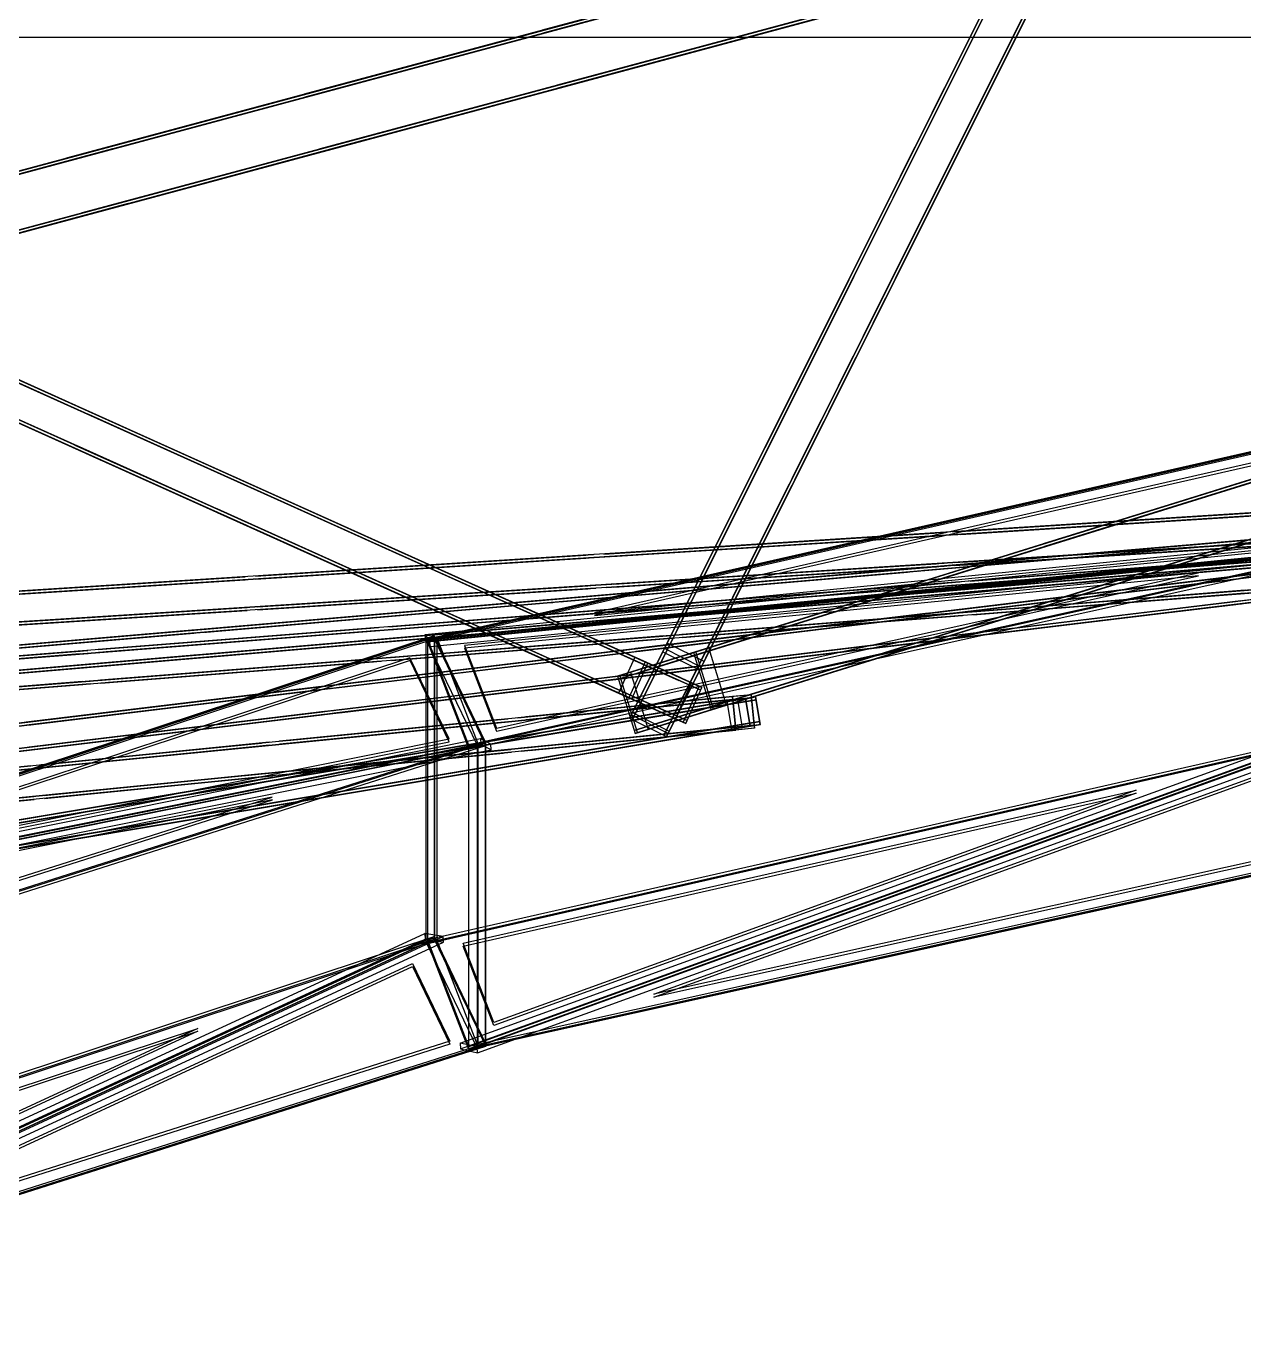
# Model space of a CAD drawing. Header units: millimetres. Extents: x -52000 to 48850, y -48850 to 51750.
# Drawn here: x -16614 to -10111, y -29839 to -22842 of the extents above; entities that cross this region are included whole.
import ezdxf

# ---------------------------------------------------------------- set-up
doc = ezdxf.new("R2010")
doc.units = ezdxf.units.MM
doc.layers.add('D-STR-BASE', color=7, linetype='Continuous', lineweight=25)
doc.layers.add('D-STR-STRC', color=7, linetype='Continuous', lineweight=25)

msp = doc.modelspace()

# ---------------------------------------------------------------- linework, layer by layer
at = {"layer": 'D-STR-BASE'}
msp.add_lwpolyline([(-24900, -22900), (24900, -22900), (24900, 22900), (-24900, 22900)], close=True, dxfattribs=at)
at = {"layer": 'D-STR-STRC'}
for points in [[(-26637.9, -26298.3), (-26245.1, -26192.7), (-10996.4, -22095.3), (-11389.2, -22200.8)], [(-13456.8, -26312.2), (-13038, -26182.2), (162, -22084.8), (-256.8, -22214.7)], [(-13452.1, -26327.5), (-13033.3, -26197.5), (166.7, -22100), (-252.1, -22230)], [(-13391.2, -26536.4), (-13205.6, -26165.2), (-11156.9, -22067.8), (-11342.5, -22439)], [(-13376.9, -26543.5), (-13191.3, -26172.4), (-11142.6, -22074.9), (-11328.2, -22446.1)], [(-26633.8, -26313.7), (-26240.9, -26208.2), (-10992.2, -22110.7), (-11385.1, -22216.3)], [(-13011.6, -26387.2), (-13315.4, -26250.5), (-22417.9, -22153), (-22114.1, -22289.8)], [(-13005, -26372.6), (-13308.8, -26235.9), (-22411.3, -22138.4), (-22107.6, -22275.2)], [(-13208.7, -26627.6), (-13023.1, -26256.5), (-10974.4, -22159), (-11160, -22530.2)], [(-13194.4, -26634.8), (-13008.8, -26263.6), (-10960.1, -22166.2), (-11145.7, -22537.3)], [(-13084.6, -26549.5), (-13388.4, -26412.8), (-22491, -22315.3), (-22187.2, -22452.1)], [(-26559.1, -26591.8), (-26166.2, -26486.3), (-10917.5, -22388.8), (-11310.3, -22494.4)], [(-13091.2, -26564.1), (-13395, -26427.4), (-22497.5, -22329.9), (-22193.8, -22466.7)], [(-13366.7, -26602.5), (-12947.9, -26472.5), (252.1, -22375.1), (-166.7, -22505.1)], [(-26554.9, -26607.3), (-26162.1, -26501.7), (-10913.3, -22404.3), (-11306.2, -22509.9)], [(-13858, -22864.2), (-13541.9, -22779.3), (-12345.7, -22457.8)], [(-13852.1, -22862.6), (-12655.9, -22541.2), (-12339.8, -22456.2)], [(-13362, -26617.8), (-12943.2, -26487.8), (256.8, -22390.4), (-162, -22520.4)], [(-13853.9, -22879.7), (-13537.7, -22794.7), (-12341.6, -22473.3)], [(-13847.9, -22878.1), (-12651.8, -22556.6), (-12335.6, -22471.7)], [(-11656.3, -23066.6), (-11500.4, -22754.8), (-11367.5, -22489.1)], [(-11644, -23042), (-11511.1, -22776.3), (-11355.2, -22464.5)], [(-11642, -23073.7), (-11486.1, -22762), (-11353.2, -22496.3)], [(-11629.7, -23049.1), (-11496.8, -22783.4), (-11340.9, -22471.7)], [(-11473.8, -23157.8), (-11317.9, -22846.1), (-11185.1, -22580.3)], [(-11461.5, -23133.2), (-11328.6, -22867.5), (-11172.8, -22555.8)], [(-11459.5, -23165), (-11303.6, -22853.2), (-11170.8, -22587.5)], [(-11447.2, -23140.4), (-11314.3, -22874.6), (-11158.5, -22562.9)], [(-15128.7, -23205.7), (-14812.6, -23120.7), (-13616.4, -22799.3)], [(-15122.8, -23204.1), (-13926.6, -22882.6), (-13610.5, -22797.7)], [(-13779.1, -23157.8), (-13463, -23072.8), (-12266.8, -22751.4)], [(-13775, -23173.2), (-13458.8, -23088.3), (-12262.7, -22766.9)], [(-13773.2, -23156.2), (-12577, -22834.8), (-12260.9, -22749.8)], [(-13769, -23171.6), (-12572.9, -22850.2), (-12256.7, -22765.3)], [(-11814.7, -23383.4), (-11681.8, -23117.7), (-11526, -22806)], [(-15124.6, -23221.1), (-14808.5, -23136.2), (-13612.3, -22814.7)], [(-15118.7, -23219.5), (-13922.5, -22898.1), (-13606.4, -22813.1)], [(-11827, -23408), (-11671.1, -23096.3), (-11538.3, -22830.6)], [(-11812.7, -23415.2), (-11656.8, -23103.4), (-11524, -22837.7)], [(-11800.4, -23390.6), (-11667.5, -23124.9), (-11511.7, -22813.1)], [(-11644.5, -23499.3), (-11488.7, -23187.5), (-11355.8, -22921.8)], [(-11632.2, -23474.7), (-11499.4, -23208.9), (-11343.5, -22897.2)], [(-11630.2, -23506.4), (-11474.4, -23194.7), (-11341.5, -22929)], [(-11617.9, -23481.8), (-11485.1, -23216.1), (-11329.2, -22904.4)], [(-16399.5, -23547.1), (-16083.3, -23462.2), (-14887.2, -23140.7)], [(-16395.3, -23562.6), (-16079.2, -23477.6), (-14883, -23156.2)], [(-16393.5, -23545.5), (-15197.4, -23224.1), (-14881.2, -23139.1)], [(-16389.4, -23561), (-15193.2, -23239.5), (-14877.1, -23154.6)], [(-15049.8, -23499.2), (-14733.7, -23414.3), (-13537.5, -23092.9)], [(-15045.7, -23514.7), (-14729.6, -23429.7), (-13533.4, -23108.3)], [(-15043.9, -23497.6), (-13847.7, -23176.2), (-13531.6, -23091.3)], [(-15039.8, -23513.1), (-13843.6, -23191.7), (-13527.5, -23106.7)], [(-11985.4, -23724.9), (-11852.6, -23459.2), (-11696.7, -23147.4)], [(-11971.1, -23732), (-11838.3, -23466.3), (-11682.4, -23154.6)], [(-11997.7, -23749.5), (-11841.9, -23437.7), (-11709, -23172)], [(-11983.4, -23756.6), (-11827.5, -23444.9), (-11694.7, -23179.2)], [(-11815.3, -23840.7), (-11659.4, -23529), (-11526.5, -23263.3)], [(-11803, -23816.1), (-11670.1, -23550.4), (-11514.2, -23238.7)], [(-11800.9, -23847.9), (-11645.1, -23536.1), (-11512.2, -23270.4)], [(-11788.7, -23823.3), (-11655.8, -23557.5), (-11499.9, -23245.8)], [(-16320.6, -23840.7), (-16004.4, -23755.7), (-14808.3, -23434.3)], [(-16314.6, -23839.1), (-15118.5, -23517.7), (-14802.3, -23432.7)], [(-17670.2, -23888.6), (-17354.1, -23803.6), (-16157.9, -23482.2)], [(-17666, -23904), (-17349.9, -23819.1), (-16153.7, -23497.6)], [(-17664.3, -23887), (-16468.1, -23565.5), (-16152, -23480.6)], [(-17660.1, -23902.4), (-16463.9, -23581), (-16147.8, -23496.1)], [(-16316.4, -23856.1), (-16000.3, -23771.2), (-14804.1, -23449.8)], [(-16310.5, -23854.6), (-15114.3, -23533.1), (-14798.2, -23448.2)], [(-12156.2, -24066.3), (-12023.3, -23800.6), (-11867.4, -23488.9)], [(-12141.8, -24073.5), (-12009, -23807.8), (-11853.1, -23496)], [(-12168.4, -24090.9), (-12012.6, -23779.2), (-11879.7, -23513.5)], [(-12154.1, -24098.1), (-11998.3, -23786.4), (-11865.4, -23520.6)], [(-11986, -24182.2), (-11830.1, -23870.4), (-11697.3, -23604.7)], [(-11973.7, -24157.6), (-11840.8, -23891.8), (-11685, -23580.1)], [(-11971.7, -24189.3), (-11815.8, -23877.6), (-11682.9, -23611.9)], [(-11959.4, -24164.7), (-11826.5, -23899), (-11670.7, -23587.3)], [(-17591.3, -24182.1), (-17275.2, -24097.2), (-16079, -23775.8)], [(-17585.4, -24180.6), (-16389.2, -23859.1), (-16073.1, -23774.2)], [(-17587.1, -24197.6), (-17271, -24112.7), (-16074.8, -23791.2)], [(-17581.2, -24196), (-16385, -23874.6), (-16068.9, -23789.6)], [(-12339.2, -24432.4), (-12183.3, -24120.7), (-12050.4, -23854.9)], [(-12326.9, -24407.8), (-12194, -24142.1), (-12038.2, -23830.3)], [(-12312.6, -24415), (-12179.7, -24149.2), (-12023.8, -23837.5)], [(-12324.9, -24439.5), (-12169, -24127.8), (-12036.1, -23862.1)], [(-12144.4, -24499), (-12011.6, -24233.3), (-11855.7, -23921.6)], [(-12156.7, -24523.6), (-12000.8, -24211.9), (-11868, -23946.2)], [(-12142.4, -24530.8), (-11986.5, -24219), (-11853.7, -23953.3)], [(-12130.1, -24506.2), (-11997.2, -24240.5), (-11841.4, -23928.7)], [(-12509.9, -24773.8), (-12354, -24462.1), (-12221.2, -24196.4)], [(-12497.6, -24749.2), (-12364.7, -24483.5), (-12208.9, -24171.8)], [(-12495.6, -24781), (-12339.7, -24469.3), (-12206.9, -24203.5)], [(-12483.3, -24756.4), (-12350.4, -24490.7), (-12194.6, -24178.9)], [(-12315.1, -24840.5), (-12182.3, -24574.8), (-12026.4, -24263)], [(-12300.8, -24847.6), (-12168, -24581.9), (-12012.1, -24270.2)], [(-12327.4, -24865.1), (-12171.6, -24553.3), (-12038.7, -24287.6)], [(-12313.1, -24872.2), (-12157.3, -24560.5), (-12024.4, -24294.8)], [(-12680.6, -25115.3), (-12524.8, -24803.6), (-12391.9, -24537.8)], [(-12668.3, -25090.7), (-12535.5, -24825), (-12379.6, -24513.2)], [(-12666.3, -25122.4), (-12510.5, -24810.7), (-12377.6, -24545)], [(-12654, -25097.9), (-12521.2, -24832.1), (-12365.3, -24520.4)], [(-16122.5, -24986.9), (-16335.9, -24890.8), (-17038.9, -24574.4)], [(-16116, -24972.3), (-16329.3, -24876.2), (-17032.3, -24559.8)], [(-16115, -24990.3), (-16818, -24673.8), (-17031.3, -24577.8)], [(-16108.4, -24975.7), (-16811.4, -24659.2), (-17024.8, -24563.2)], [(-12485.9, -25181.9), (-12353, -24916.2), (-12197.1, -24604.5)], [(-12471.6, -25189.1), (-12338.7, -24923.4), (-12182.8, -24611.6)], [(-12498.2, -25206.5), (-12342.3, -24894.8), (-12209.4, -24629.1)], [(-12483.9, -25213.7), (-12328, -24901.9), (-12195.1, -24636.2)], [(-16202.2, -25163.8), (-16415.5, -25067.7), (-17118.5, -24751.3)], [(-16195.6, -25149.2), (-16408.9, -25053.1), (-17112, -24736.7)], [(-16194.6, -25167.2), (-16897.6, -24850.7), (-17111, -24754.7)], [(-16188, -25152.6), (-16891, -24836.1), (-17104.4, -24740.1)], [(-15357.4, -25313.7), (-15570.8, -25217.7), (-16273.8, -24901.2)], [(-15349.9, -25317.1), (-16052.9, -25000.7), (-16266.2, -24904.6)], [(-12851.4, -25456.7), (-12695.5, -25145), (-12562.6, -24879.3)], [(-12839.1, -25432.2), (-12706.2, -25166.4), (-12550.3, -24854.7)], [(-12837, -25463.9), (-12681.2, -25152.2), (-12548.3, -24886.4)], [(-12824.8, -25439.3), (-12691.9, -25173.6), (-12536, -24861.9)], [(-15364, -25328.3), (-15577.3, -25232.3), (-16280.3, -24915.8)], [(-15356.4, -25331.7), (-16059.4, -25015.3), (-16272.8, -24919.2)], [(-12668.9, -25548), (-12513, -25236.2), (-12380.2, -24970.5)], [(-12656.6, -25523.4), (-12523.7, -25257.7), (-12367.9, -24945.9)], [(-12654.6, -25555.1), (-12498.7, -25243.4), (-12365.9, -24977.7)], [(-12642.3, -25530.5), (-12509.4, -25264.8), (-12353.6, -24953.1)], [(-14470.8, -26113.9), (-9408, -25613.3), (-9628.9, -25012.7)], [(-14470.2, -26129.2), (-9407.5, -25628.7), (-9628.3, -25028)], [(-27131.1, -27041.5), (-27112.5, -27039.9), (-4241.5, -25085.2), (-4260.1, -25086.8)], [(-27129.7, -27057.4), (-27111.1, -27055.8), (-4240.2, -25101.1), (-4258.8, -25102.7)], [(-4249.1, -25086.9), (-4249.1, -25086.9), (-26583.5, -26505), (-26583.5, -26505)], [(-15443.6, -25505.2), (-15657, -25409.2), (-16360, -25092.7)], [(-15437, -25490.6), (-15650.4, -25394.6), (-16353.4, -25078.1)], [(-15436.1, -25508.6), (-16139.1, -25192.2), (-16352.4, -25096.1)], [(-15429.5, -25494), (-16132.5, -25177.6), (-16345.9, -25081.5)], [(-13579.8, -25973.2), (-9603.5, -25580), (-9777, -25108.2)], [(-13579.2, -25988.5), (-9602.9, -25595.3), (-9776.4, -25123.6)], [(-11182.1, -25606.1), (-10845.1, -25501.5), (-9814.7, -25181.6)], [(-11180.2, -25605.5), (-10149.8, -25285.6), (-9812.8, -25181)], [(-27119.7, -27175), (-27101.1, -27173.4), (-4230.1, -25218.7), (-4248.7, -25220.3)], [(-27118.3, -27190.9), (-27099.7, -27189.3), (-4228.7, -25234.7), (-4247.4, -25236.3)], [(-4239.8, -25234.6), (-4239.8, -25234.6), (-26574.2, -26652.7), (-26574.2, -26652.7)], [(-14605.4, -25669.8), (-14818.8, -25573.7), (-15521.8, -25257.3)], [(-14598.9, -25655.2), (-14812.2, -25559.1), (-15515.2, -25242.7)], [(-14591.3, -25658.6), (-15294.3, -25342.1), (-15507.7, -25246.1)], [(-13022.1, -25798.2), (-12866.2, -25486.5), (-12733.4, -25220.7)], [(-13009.8, -25773.6), (-12876.9, -25507.9), (-12721.1, -25196.2)], [(-13007.8, -25805.3), (-12851.9, -25493.6), (-12719, -25227.9)], [(-12995.5, -25780.8), (-12862.6, -25515), (-12706.7, -25203.3)], [(-11177.3, -25621.4), (-10840.3, -25516.8), (-9809.9, -25196.9)], [(-11175.5, -25620.8), (-10145, -25300.9), (-9808.1, -25196.3)], [(-14597.9, -25673.2), (-15300.9, -25356.7), (-15514.2, -25260.7)], [(-12839.6, -25889.4), (-12683.8, -25577.7), (-12550.9, -25312)], [(-12827.3, -25864.8), (-12694.5, -25599.1), (-12538.6, -25287.4)], [(-12825.3, -25896.6), (-12669.4, -25584.9), (-12536.6, -25319.1)], [(-12813, -25872), (-12680.1, -25606.3), (-12524.3, -25294.5)], [(-14685.1, -25846.7), (-14898.4, -25750.6), (-15601.4, -25434.2)], [(-14678.5, -25832.1), (-14891.9, -25736), (-15594.9, -25419.6)], [(-14677.5, -25850.1), (-15380.5, -25533.6), (-15593.9, -25437.6)], [(-14670.9, -25835.5), (-15373.9, -25519), (-15587.3, -25423)], [(-9903.1, -25429.8), (-11667.5, -25541.9), (-11667.5, -25541.9)], [(-9902.1, -25445.8), (-11666.5, -25557.8), (-11666.5, -25557.8)], [(-9861.2, -25427.2), (-9861.2, -25427.2), (-11625.6, -25539.2)], [(-9860.2, -25443.2), (-9860.2, -25443.2), (-11624.6, -25555.2)], [(-13180.5, -26115.1), (-13047.7, -25849.3), (-12891.8, -25537.6)], [(-12282.1, -25947.5), (-11945.1, -25842.9), (-10914.7, -25523.1)], [(-12280.2, -25947), (-11249.8, -25627.1), (-10912.8, -25522.5)], [(-12275.5, -25962.2), (-11245, -25642.4), (-10908.1, -25537.8)], [(-11091.9, -25896.4), (-10755, -25791.8), (-9724.5, -25472)], [(-11090.1, -25895.8), (-10059.7, -25576), (-9722.7, -25471.4)], [(-11087.2, -25911.7), (-10750.2, -25807.1), (-9719.8, -25487.2)], [(-11085.3, -25911.1), (-10054.9, -25591.3), (-9717.9, -25486.7)], [(-28036.6, -27937.4), (-28000.7, -27933), (-8479.9, -25576.1), (-8515.8, -25580.4)], [(-28034.7, -27953.2), (-27998.8, -27948.9), (-8478, -25591.9), (-8513.9, -25596.3)], [(-8494.7, -25578.9), (-8494.7, -25578.9), (-27121.2, -27041.6), (-27121.2, -27041.6)], [(-13846.9, -26011.2), (-14060.2, -25915.2), (-14763.3, -25598.7)], [(-13840.3, -25996.6), (-14053.7, -25900.6), (-14756.7, -25584.1)], [(-13839.3, -26014.6), (-14542.3, -25698.2), (-14755.7, -25602.1)], [(-13832.8, -26000), (-14535.8, -25683.6), (-14749.1, -25587.5)], [(-11764.3, -25548), (-13528.7, -25660.1), (-13528.7, -25660.1)], [(-11763.3, -25564), (-13527.7, -25676), (-13527.7, -25676)], [(-11722.4, -25545.4), (-11722.4, -25545.4), (-13486.8, -25657.4)], [(-11721.4, -25561.3), (-11721.4, -25561.3), (-13485.8, -25673.4)], [(-13192.8, -26139.6), (-13036.9, -25827.9), (-12904.1, -25562.2)], [(-13178.5, -26146.8), (-13022.6, -25835.1), (-12889.8, -25569.3)], [(-13166.2, -26122.2), (-13033.3, -25856.5), (-12877.5, -25544.8)], [(-12277.3, -25962.8), (-11940.3, -25858.2), (-10909.9, -25538.4)], [(-11851.9, -25735.6), (-11840.3, -25734.6), (-10021.9, -25579.2)], [(-11850.6, -25751.6), (-11838.9, -25750.6), (-10020.5, -25595.2)], [(-11821.1, -25733), (-10002.7, -25577.6), (-9991.1, -25576.6)], [(-11819.8, -25748.9), (-10001.4, -25593.5), (-9989.8, -25592.5)], [(-9892.7, -25593.5), (-11657.1, -25705.5), (-11657.1, -25705.5)], [(-9850.8, -25590.9), (-9850.8, -25590.9), (-11615.2, -25702.9)], [(-9849.8, -25606.8), (-9849.8, -25606.8), (-11614.2, -25718.9)], [(-13625.5, -25666.2), (-15389.9, -25778.2), (-15389.9, -25778.2)], [(-13583.6, -25663.5), (-13583.6, -25663.5), (-15348, -25775.6)], [(-14470.8, -26113.9), (-14249.9, -26684.8), (-9408, -25613.3)], [(-14470.2, -26129.2), (-14249.3, -26700.1), (-9407.5, -25628.6)], [(-13010.3, -26230.9), (-12854.5, -25919.2), (-12721.6, -25653.4)], [(-12998.1, -26206.3), (-12865.2, -25940.6), (-12709.3, -25628.8)], [(-12996, -26238), (-12840.2, -25926.3), (-12707.3, -25660.6)], [(-12983.7, -26213.4), (-12850.9, -25947.7), (-12695, -25636)], [(-9891.7, -25609.5), (-11656.1, -25721.5), (-11656.1, -25721.5)], [(-28020.5, -28070.4), (-27984.6, -28066.1), (-8463.9, -25709.1), (-8499.8, -25713.4)], [(-28018.6, -28086.3), (-27982.7, -28081.9), (-8461.9, -25725), (-8497.9, -25729.3)], [(-8483.1, -25726.5), (-8483.1, -25726.5), (-27109.6, -27189.2), (-27109.6, -27189.2)], [(-13624.5, -25682.2), (-15388.9, -25794.2), (-15388.9, -25794.2)], [(-13582.6, -25679.5), (-13582.6, -25679.5), (-15347, -25791.5)], [(-13757.8, -25898.5), (-13746.2, -25897.5), (-11927.8, -25742.1)], [(-13727.1, -25895.9), (-11908.7, -25740.5), (-11897, -25739.5)], [(-11753.9, -25711.7), (-13518.3, -25823.7), (-13518.3, -25823.7)], [(-11752.9, -25727.7), (-13517.3, -25839.7), (-13517.3, -25839.7)], [(-11712, -25709), (-11712, -25709), (-13476.4, -25821.1)], [(-11711, -25725), (-11711, -25725), (-13475.4, -25837)], [(-11840.5, -25869.1), (-11828.9, -25868.2), (-10010.5, -25712.7)], [(-11839.1, -25885.1), (-11827.5, -25884.1), (-10009.1, -25728.7)], [(-11809.7, -25866.5), (-9991.3, -25711.1), (-9979.7, -25710.1)], [(-11808.4, -25882.5), (-9990, -25727), (-9978.4, -25726.1)], [(-10117.4, -25690.3), (-11572.9, -25804.6), (-11572.9, -25804.6)], [(-10116.2, -25706.2), (-11571.7, -25820.5), (-11571.7, -25820.5)], [(-10075.6, -25687), (-10075.6, -25687), (-11531.1, -25801.3)], [(-10074.3, -25703), (-10074.3, -25703), (-11529.8, -25817.3)], [(-15486.7, -25784.4), (-17251.1, -25896.4), (-17251.1, -25896.4)], [(-15485.7, -25800.3), (-17250.1, -25912.4), (-17250.1, -25912.4)], [(-15444.8, -25781.7), (-15444.8, -25781.7), (-17209.2, -25893.7)], [(-15443.8, -25797.7), (-15443.8, -25797.7), (-17208.2, -25909.7)], [(-13926.5, -26188.1), (-14139.9, -26092.1), (-14842.9, -25775.6)], [(-13919.9, -26173.5), (-14133.3, -26077.5), (-14836.3, -25761)], [(-13919, -26191.5), (-14622, -25875.1), (-14835.3, -25779)], [(-13912.4, -26176.9), (-14615.4, -25860.5), (-14828.8, -25764.4)], [(-14274.1, -26148.1), (-14103.1, -26590.1), (-10354.8, -25760.6)], [(-14273.5, -26163.4), (-14102.6, -26605.4), (-10354.2, -25775.9)], [(-13756.5, -25914.5), (-13744.9, -25913.5), (-11926.5, -25758.1)], [(-13725.7, -25911.8), (-11907.3, -25756.4), (-11895.7, -25755.4)], [(-11669.6, -25812.2), (-13125.1, -25926.5), (-13125.1, -25926.5)], [(-11627.8, -25808.9), (-11627.8, -25808.9), (-13083.3, -25923.2)], [(-12191.9, -26237.9), (-11855, -26133.3), (-10824.5, -25813.4)], [(-12190.1, -26237.3), (-11159.7, -25917.4), (-10822.7, -25812.8)], [(-11733.5, -25968.9), (-11711.1, -25966.2), (-10171.1, -25780.3)], [(-11731.5, -25984.8), (-11709.1, -25982.1), (-10169.1, -25796.1)], [(-11704.9, -25965.4), (-10164.9, -25779.5), (-10142.5, -25776.8)], [(-11703, -25981.3), (-10163, -25795.4), (-10140.6, -25792.7)], [(-13615.1, -25829.9), (-15379.5, -25941.9), (-15379.5, -25941.9)], [(-13614.1, -25845.8), (-15378.5, -25957.9), (-15378.5, -25957.9)], [(-13573.2, -25827.2), (-13573.2, -25827.2), (-15337.6, -25939.2)], [(-13572.2, -25843.2), (-13572.2, -25843.2), (-15336.6, -25955.2)], [(-13746.4, -26032), (-13734.8, -26031), (-11916.4, -25875.6)], [(-13715.7, -26029.4), (-11897.2, -25874), (-11885.6, -25873)], [(-13340.5, -26435), (-13207.6, -26169.2), (-13062.5, -25879.1)], [(-13331.6, -26273.3), (-12994.7, -26168.7), (-12014.7, -25864.5)], [(-13329.8, -26272.8), (-12349.8, -25968.5), (-12012.8, -25863.9)], [(-13326.9, -26288.6), (-12989.9, -26184), (-12009.9, -25879.8)], [(-13326.2, -26442.1), (-13193.3, -26176.4), (-13048.2, -25886.2)], [(-13325, -26288), (-12345, -25983.8), (-12008.1, -25879.2)], [(-11668.4, -25828.1), (-13123.9, -25942.4), (-13123.9, -25942.4)], [(-11626.5, -25824.9), (-11626.5, -25824.9), (-13082, -25939.2)], [(-12187.2, -26253.1), (-11850.2, -26148.5), (-10819.8, -25828.7)], [(-12185.3, -26252.6), (-11154.9, -25932.7), (-10817.9, -25828.1)], [(-10104.6, -25853.8), (-11560.1, -25968.1), (-11560.1, -25968.1)], [(-10103.3, -25869.7), (-11558.8, -25984), (-11558.8, -25984)], [(-10062.7, -25850.5), (-10062.7, -25850.5), (-11518.2, -25964.8)], [(-10061.5, -25866.5), (-10061.5, -25866.5), (-11517, -25980.8)], [(-15476.3, -25948), (-17240.7, -26060.1), (-17240.7, -26060.1)], [(-15434.4, -25945.4), (-15434.4, -25945.4), (-17198.8, -26057.4)], [(-15663.7, -26061.4), (-15652.1, -26060.4), (-13833.7, -25905)], [(-15662.4, -26077.3), (-15650.8, -26076.4), (-13832.4, -25920.9)], [(-15633, -26058.8), (-13814.6, -25903.4), (-13803, -25902.4)], [(-15631.6, -26074.7), (-13813.2, -25919.3), (-13801.6, -25918.3)], [(-13221.8, -25934.1), (-14677.4, -26048.4), (-14677.4, -26048.4)], [(-13220.6, -25950), (-14676.1, -26064.3), (-14676.1, -26064.3)], [(-13180, -25930.8), (-13180, -25930.8), (-14635.5, -26045.1)], [(-13178.7, -25946.7), (-13178.7, -25946.7), (-14634.2, -26061)], [(-13128.6, -26334.5), (-13342, -26238.5), (-14004.7, -25940.2)], [(-13122, -26319.9), (-13335.4, -26223.9), (-13998.1, -25925.6)], [(-13121, -26337.9), (-13783.8, -26039.6), (-13997.1, -25943.6)], [(-13114.5, -26323.4), (-13777.2, -26025), (-13990.6, -25929)], [(-13745.1, -26048), (-13733.4, -26047), (-11915, -25891.6)], [(-13714.3, -26045.3), (-11895.9, -25889.9), (-11884.3, -25888.9)], [(-13352.8, -26459.5), (-13207.7, -26169.4), (-13074.8, -25903.6)], [(-13338.4, -26466.7), (-13193.4, -26176.5), (-13060.5, -25910.8)], [(-11717.4, -26101.9), (-11695, -26099.2), (-10155, -25913.3)], [(-11715.5, -26117.8), (-11693.1, -26115.1), (-10153.1, -25929.2)], [(-11688.8, -26098.5), (-10148.8, -25912.5), (-10126.4, -25909.8)], [(-11686.9, -26114.4), (-10146.9, -25928.4), (-10124.5, -25925.7)], [(-15475.3, -25964), (-17239.7, -26076), (-17239.7, -26076)], [(-15433.4, -25961.4), (-15433.4, -25961.4), (-17197.8, -26073.4)], [(-13360.2, -26165.3), (-13337.8, -26162.6), (-11797.8, -25976.7)], [(-13358.3, -26181.2), (-13335.9, -26178.5), (-11795.9, -25992.5)], [(-13331.6, -26161.9), (-11791.6, -25975.9), (-11769.2, -25973.2)], [(-13329.7, -26177.7), (-11789.7, -25991.8), (-11767.3, -25989.1)], [(-13170.3, -26550.8), (-13025.2, -26260.6), (-12892.3, -25994.9)], [(-13158, -26526.2), (-13025.1, -26260.5), (-12880.1, -25970.3)], [(-13156, -26557.9), (-13010.9, -26267.8), (-12878, -26002)], [(-13143.7, -26533.4), (-13010.8, -26267.6), (-12865.7, -25977.4)], [(-11656.8, -25975.7), (-13112.3, -26090), (-13112.3, -26090)], [(-11655.5, -25991.6), (-13111.1, -26105.9), (-13111.1, -26105.9)], [(-11614.9, -25972.4), (-11614.9, -25972.4), (-13070.4, -26086.7)], [(-11613.7, -25988.4), (-11613.7, -25988.4), (-13069.2, -26102.6)], [(-19268.7, -27693.4), (-14160.1, -26667.8), (-14434.9, -26096.9)], [(-17569.7, -26224.3), (-17558, -26223.3), (-15739.6, -26067.9)], [(-17568.3, -26240.2), (-17556.7, -26239.2), (-15738.3, -26083.8)], [(-17538.9, -26221.7), (-15720.5, -26066.3), (-15708.9, -26065.3)], [(-17537.5, -26237.6), (-15719.1, -26082.2), (-15707.5, -26081.2)], [(-14774.1, -26056), (-16229.6, -26170.3), (-16229.6, -26170.3)], [(-14772.8, -26071.9), (-16228.3, -26186.2), (-16228.3, -26186.2)], [(-14732.2, -26052.7), (-14732.2, -26052.7), (-16187.7, -26167)], [(-14730.9, -26068.6), (-14730.9, -26068.6), (-16186.4, -26182.9)], [(-15652.3, -26194.9), (-15640.7, -26193.9), (-13822.3, -26038.5)], [(-15651, -26210.9), (-15639.4, -26209.9), (-13821, -26054.5)], [(-15621.6, -26192.3), (-13803.2, -26036.9), (-13791.6, -26035.9)], [(-15620.2, -26208.2), (-13801.8, -26052.8), (-13790.2, -26051.8)], [(-13167.1, -26094.3), (-13167.1, -26094.3), (-14622.6, -26208.6)], [(-14482.8, -26120.4), (-14456.9, -26153.3), (-14458.1, -26122.7), (-14484, -26089.8)], [(-14432.1, -27722.7), (-14432.1, -26102.7), (-14434.9, -26096.9), (-14434.9, -27716.9)], [(-19267.9, -27708.7), (-14159.3, -26683.1), (-14434.1, -26112.1)], [(-13209, -26097.6), (-14664.5, -26211.9), (-14664.5, -26211.9)], [(-13207.8, -26113.5), (-14663.3, -26227.8), (-14663.3, -26227.8)], [(-13165.9, -26110.2), (-13165.9, -26110.2), (-14621.4, -26224.5)], [(-14204.2, -28301.1), (-14204.3, -26682.3), (-14478.9, -26112.2), (-14478.9, -27730.9)], [(-14468.5, -27739.6), (-14468.5, -26119.6), (-14470.8, -26113.9), (-14470.8, -27733.9)], [(-14250, -28304.1), (-14250, -26685.3), (-14470.7, -26114.6), (-14470.7, -27733.4)], [(-14160.2, -28287.1), (-14160.2, -26668.3), (-14434.8, -26097.6), (-14434.8, -27716.4)], [(-14199.8, -28293), (-14199.9, -26674.2), (-14420.6, -26103.2), (-14420.5, -27722)], [(-13208.2, -26511.4), (-13421.6, -26415.4), (-14084.3, -26117.1)], [(-13201.7, -26496.9), (-13415, -26400.8), (-14077.8, -26102.5)], [(-13200.7, -26514.8), (-13863.4, -26216.5), (-14076.8, -26120.5)], [(-13194.1, -26500.3), (-13856.9, -26201.9), (-14070.2, -26105.9)], [(-13391.2, -26536.4), (-13194.4, -26634.8), (-13008.8, -26263.6), (-13205.6, -26165.2)], [(-13387.3, -26290.6), (-13292.4, -26596.2), (-12873.6, -26466.2), (-12968.5, -26160.6)], [(-13376.3, -26506.7), (-13179.5, -26605.1), (-12994, -26233.9), (-13190.7, -26135.5)], [(-13344.1, -26298.3), (-13321.7, -26295.6), (-11781.7, -26109.7)], [(-13342.2, -26314.2), (-13319.8, -26311.5), (-11779.8, -26125.6)], [(-13315.6, -26294.9), (-11775.5, -26109), (-11753.2, -26106.2)], [(-13313.6, -26310.8), (-11773.6, -26124.8), (-11751.2, -26122.1)], [(-13241.5, -26563.7), (-12904.5, -26459.1), (-11924.5, -26154.9)], [(-13239.7, -26563.1), (-12259.7, -26258.9), (-11922.7, -26154.3)], [(-13214, -26182.1), (-13017.3, -26280.5), (-13008.8, -26263.6), (-13205.6, -26165.2)], [(-18229.1, -27424.2), (-14356, -26646.6), (-14564.4, -26213.7)], [(-18228.3, -27439.4), (-14355.2, -26661.9), (-14563.6, -26229)], [(-16326.3, -26177.9), (-17781.8, -26292.2), (-17781.8, -26292.2)], [(-16325, -26193.8), (-17780.5, -26308.1), (-17780.5, -26308.1)], [(-16284.4, -26174.6), (-16284.4, -26174.6), (-17739.9, -26288.9)], [(-16283.1, -26190.5), (-16283.1, -26190.5), (-17738.7, -26304.8)], [(-17558.2, -26357.8), (-17546.6, -26356.8), (-15728.2, -26201.4)], [(-17556.9, -26373.8), (-17545.3, -26372.8), (-15726.9, -26217.3)], [(-17527.5, -26355.2), (-15709.1, -26199.8), (-15697.5, -26198.8)], [(-17526.1, -26371.1), (-15707.7, -26215.7), (-15696.1, -26214.7)], [(-14761.2, -26219.5), (-16216.7, -26333.8), (-16216.7, -26333.8)], [(-14760, -26235.4), (-16215.5, -26349.7), (-16215.5, -26349.7)], [(-14719.3, -26216.2), (-14719.3, -26216.2), (-16174.9, -26330.5)], [(-14718.1, -26232.1), (-14718.1, -26232.1), (-16173.6, -26346.4)], [(-14986.9, -26361.7), (-14964.5, -26359), (-13424.5, -26173.1)], [(-14985, -26377.6), (-14962.6, -26374.9), (-13422.6, -26189)], [(-14958.3, -26358.3), (-13418.3, -26172.3), (-13396, -26169.6)], [(-14956.4, -26374.2), (-13416.4, -26188.2), (-13394, -26185.5)], [(-13456.8, -26312.2), (-13362, -26617.8), (-12943.2, -26487.8), (-13038, -26182.2)], [(-13146.8, -26539.1), (-13060.6, -26347.6), (-13364.3, -26210.9), (-13450.5, -26402.4)], [(-13380.5, -26433.9), (-13294.3, -26242.4), (-13308.8, -26235.9), (-13395, -26427.4)], [(-13091.2, -26564.1), (-13005, -26372.6), (-13308.8, -26235.9), (-13395, -26427.4)], [(-13236.8, -26578.9), (-12899.8, -26474.3), (-11919.8, -26170.1)], [(-13234.9, -26578.4), (-12254.9, -26274.2), (-11917.9, -26169.6)], [(-13051.1, -26186.3), (-12956.3, -26491.9), (-12943.2, -26487.8), (-13038, -26182.2)], [(-14970.9, -26494.8), (-14948.5, -26492.1), (-13408.5, -26306.1)], [(-14942.3, -26491.3), (-13402.3, -26305.4), (-13379.9, -26302.7)], [(-16313.4, -26341.4), (-17768.9, -26455.7), (-17768.9, -26455.7)], [(-16312.2, -26357.3), (-17767.7, -26471.6), (-17767.7, -26471.6)], [(-16271.6, -26338.1), (-16271.6, -26338.1), (-17727.1, -26452.4)], [(-16270.3, -26354), (-16270.3, -26354), (-17725.8, -26468.3)], [(-16613.6, -26558.1), (-16591.3, -26555.4), (-15051.3, -26369.5)], [(-16585.1, -26554.7), (-15045.1, -26368.7), (-15022.7, -26366)], [(-14968.9, -26510.6), (-14946.5, -26507.9), (-13406.5, -26322)], [(-14940.4, -26507.2), (-13400.4, -26321.3), (-13378, -26318.5)], [(-13456.8, -26312.2), (-13362, -26617.8), (-13348.9, -26613.7), (-13443.7, -26308.1)], [(-13091.2, -26564.1), (-13005, -26372.6), (-13019.5, -26366.1), (-13105.7, -26557.6)], [(-29302.9, -29192.5), (-29245, -29182.8), (-12716.7, -26421.9), (-12774.6, -26431.6)], [(-29300.3, -29208.2), (-29242.4, -29198.6), (-12714.1, -26437.7), (-12772, -26447.4)], [(-12740.6, -26427.1), (-12740.6, -26427.1), (-28016.9, -27936), (-28016.9, -27936)], [(-16611.7, -26574), (-16589.3, -26571.3), (-15049.3, -26385.4)], [(-16583.2, -26570.6), (-15043.2, -26384.6), (-15020.8, -26381.9)], [(-14111.3, -26654.9), (-14075.2, -26648.9), (-12853.1, -26444.7)], [(-14085.8, -26650.6), (-12863.7, -26446.5), (-12827.6, -26440.4)], [(-12883.5, -26425.1), (-13987.8, -26534.2), (-13987.8, -26534.2)], [(-12881.9, -26441.1), (-13986.3, -26550.1), (-13986.3, -26550.1)], [(-12841.7, -26421), (-12841.7, -26421), (-13946, -26530.1)], [(-12840.1, -26436.9), (-12840.1, -26436.9), (-13944.5, -26546)], [(-12871.4, -26447.8), (-12846.7, -26595.7), (-12788.7, -26586), (-12813.5, -26438.1)], [(-12824, -26600.1), (-12841.7, -26421), (-12841.7, -26421), (-12824, -26600.1)], [(-12774.6, -26431.6), (-12749.9, -26579.6), (-12692, -26569.9), (-12716.7, -26421.9)], [(-12774.6, -26431.6), (-12749.9, -26579.6), (-12746.1, -26578.9), (-12770.8, -26431)], [(-12724.5, -26590.3), (-12742.2, -26411.2), (-12742.2, -26411.2), (-12724.5, -26590.3)], [(-12720.6, -26422.6), (-12695.9, -26570.5), (-12692, -26569.9), (-12716.7, -26421.9)], [(-16597.6, -26691.2), (-16575.2, -26688.5), (-15035.2, -26502.5)], [(-16569, -26687.7), (-15029, -26501.8), (-15006.6, -26499.1)], [(-16567.1, -26703.6), (-15027.1, -26517.7), (-15004.7, -26515)], [(-14108.7, -26670.7), (-14072.6, -26664.6), (-12850.5, -26460.5)], [(-14083.1, -26666.4), (-12861, -26462.3), (-12824.9, -26456.2)], [(-29280.8, -29324.6), (-29222.9, -29315), (-12694.7, -26554.1), (-12752.6, -26563.8)], [(-29278.2, -29340.4), (-29220.3, -29330.7), (-12692, -26569.9), (-12749.9, -26579.6)], [(-12726.1, -26574.4), (-12726.1, -26574.4), (-28002.4, -28083.3), (-28002.4, -28083.3)], [(-16595.7, -26707.1), (-16573.3, -26704.4), (-15033.3, -26518.4)], [(-14084.4, -26543.8), (-15260.9, -26660), (-15260.9, -26660)], [(-14082.8, -26559.7), (-15259.3, -26675.9), (-15259.3, -26675.9)], [(-14042.6, -26539.6), (-14042.6, -26539.6), (-15219.1, -26655.8)], [(-14041, -26555.6), (-14041, -26555.6), (-15217.5, -26671.8)], [(-14089.2, -26787.1), (-14053.1, -26781), (-12831, -26576.9)], [(-14063.7, -26782.8), (-12841.6, -26578.6), (-12805.5, -26572.6)], [(-12825.6, -26584.2), (-12825.6, -26584.2), (-13929.9, -26693.3)], [(-13391.2, -26536.4), (-13194.4, -26634.8), (-13186, -26617.9), (-13382.7, -26519.5)], [(-14250.4, -28289.5), (-14471.3, -27718.6), (-9629.5, -26617.4)], [(-14249.9, -28304.8), (-14470.8, -27733.9), (-9628.9, -26632.7)], [(-14250.5, -28289.5), (-9629.6, -26617.4), (-9408.7, -27218)], [(-14249.9, -28304.8), (-9628.9, -26632.7), (-9408, -27233.3)], [(-14186.2, -26676), (-14131.6, -26705.4), (-14133.2, -26674.9), (-14187.7, -26645.5)], [(-14086.6, -26802.8), (-14050.5, -26796.8), (-12828.4, -26592.7)], [(-14061, -26798.6), (-12838.9, -26594.4), (-12802.8, -26588.4)], [(-12867.4, -26588.3), (-13971.7, -26697.4), (-13971.7, -26697.4)], [(-12865.8, -26604.3), (-13970.1, -26713.4), (-13970.1, -26713.4)], [(-12824, -26600.1), (-12824, -26600.1), (-13928.3, -26709.2)], [(-19268.7, -27693.4), (-18993.8, -28203.1), (-14160.1, -26667.8)], [(-19267.9, -27708.7), (-18993, -28218.4), (-14159.3, -26683.1)], [(-15357.4, -26669.5), (-16533.9, -26785.7), (-16533.9, -26785.7)], [(-15355.8, -26685.4), (-16532.3, -26801.6), (-16532.3, -26801.6)], [(-15315.6, -26665.4), (-15315.6, -26665.4), (-16492.1, -26781.6)], [(-15314, -26681.3), (-15314, -26681.3), (-16490.5, -26797.5)], [(-15488.7, -26885), (-15452.6, -26878.9), (-14160.3, -26663.1)], [(-15486, -26900.7), (-15449.9, -26894.7), (-14157.7, -26678.9)], [(-15463.1, -26880.7), (-14170.9, -26664.8), (-14134.8, -26658.8)], [(-15460.5, -26896.5), (-14168.2, -26680.6), (-14132.1, -26674.6)], [(-14068.2, -26707), (-15244.7, -26823.2), (-15244.7, -26823.2)], [(-14066.7, -26722.9), (-15243.2, -26839.1), (-15243.2, -26839.1)], [(-14026.5, -26702.8), (-14026.5, -26702.8), (-15202.9, -26819)], [(-14024.9, -26718.8), (-14024.9, -26718.8), (-15201.4, -26835)], [(-14252.1, -26679.1), (-14252.1, -28299.1), (-14249.9, -28304.8), (-14249.9, -26684.8)], [(-14162.9, -26662), (-14162.9, -28282), (-14160.1, -28287.8), (-14160.1, -26667.8)], [(-16588.6, -26791.1), (-16588.6, -26791.1), (-17765.1, -26907.3)], [(-15466.6, -27017.1), (-15430.5, -27011.1), (-14138.3, -26795.2)], [(-15441, -27012.9), (-14148.8, -26797), (-14112.7, -26791)], [(-13262.7, -28009.8), (-9766.1, -26744.5), (-9599, -27199)], [(-13262.1, -28025.1), (-9765.5, -26759.8), (-9598.4, -27214.3)], [(-16587.1, -26807), (-16587.1, -26807), (-17763.5, -26923.2)], [(-15341.3, -26832.7), (-16517.8, -26948.9), (-16517.8, -26948.9)], [(-15339.7, -26848.6), (-16516.2, -26964.8), (-16516.2, -26964.8)], [(-15299.5, -26828.6), (-15299.5, -26828.6), (-16476, -26944.8)], [(-15297.9, -26844.5), (-15297.9, -26844.5), (-16474.4, -26960.7)], [(-15464, -27032.9), (-15427.9, -27026.9), (-14135.6, -26811)], [(-15438.4, -27028.6), (-14146.2, -26812.8), (-14110.1, -26806.8)], [(-16866, -27115), (-16829.9, -27109), (-15537.7, -26893.1)], [(-16863.4, -27130.8), (-16827.3, -27124.8), (-15535, -26908.9)], [(-16840.5, -27110.8), (-15548.2, -26894.9), (-15512.1, -26888.9)], [(-16837.8, -27126.5), (-15545.6, -26910.7), (-15509.5, -26904.7)], [(-14116.5, -28162), (-14280.4, -27738.2), (-10687, -26920.9)], [(-14116, -28177.3), (-14279.9, -27753.5), (-10686.4, -26936.2)], [(-19070.8, -27714.3), (-18867.9, -28090.5), (-15300.1, -26957.3)], [(-19070, -27729.5), (-18867.1, -28105.8), (-15299.3, -26972.5)], [(-16612.7, -26974.4), (-17789.2, -27090.6), (-17789.2, -27090.6)], [(-16572.5, -26954.3), (-16572.5, -26954.3), (-17749, -27070.5)], [(-16570.9, -26970.2), (-16570.9, -26970.2), (-17747.4, -27086.4)], [(-16843.9, -27247.2), (-16807.8, -27241.2), (-15515.6, -27025.3)], [(-16841.3, -27263), (-16805.2, -27256.9), (-15513, -27041.1)], [(-16818.4, -27242.9), (-15526.2, -27027.1), (-15490.1, -27021)], [(-16815.8, -27258.7), (-15523.5, -27042.9), (-15487.4, -27036.8)], [(-18994.6, -29807.9), (-19269.5, -29298.2), (-14435.7, -27701.6)], [(-18994.6, -29807.9), (-14435.7, -27701.6), (-14160.9, -28272.6)], [(-14387.6, -27702.2), (-14484.7, -27685.8), (-14483.1, -27716.2), (-14386, -27732.7)], [(-18993.8, -29823.1), (-19268.7, -29313.4), (-14434.9, -27716.9)], [(-18993.8, -29823.1), (-14434.9, -27716.9), (-14160.1, -28287.8)], [(-17855.1, -29373.4), (-14551.4, -27847), (-14352.2, -28260.8)], [(-17854.3, -29388.6), (-14550.6, -27862.3), (-14351.4, -28276.1)], [(-18884.9, -29665.2), (-19077.1, -29308.8), (-15697.7, -28192.6)], [(-18884.1, -29680.4), (-19076.3, -29324), (-15696.9, -28207.9)], [(-14205.8, -28291.8), (-14295.7, -28272), (-14294.5, -28302.6), (-14204.6, -28322.4)]]:
    msp.add_lwpolyline(points, close=True, dxfattribs=at)
for points in [[(-26257.4, -26196), (-11008.6, -22098.6)], [(-26245.1, -26192.7), (-10996.4, -22095.3)], [(-13214, -26182.1), (-11165.3, -22084.7)], [(-13205.6, -26165.2), (-11156.9, -22067.8)], [(-13051.1, -26186.3), (148.9, -22088.8)], [(-13038, -26182.2), (162, -22084.8)], [(-13308.8, -26235.9), (-22411.3, -22138.4)], [(-13294.3, -26242.4), (-22396.9, -22145)], [(-13008.8, -26263.6), (-10960.1, -22166.2)], [(-26637.9, -26298.3), (-11389.2, -22200.8)], [(-26625.7, -26295), (-11377, -22197.5)], [(-13456.8, -26312.2), (-256.8, -22214.7)], [(-13443.7, -26308.1), (-243.7, -22210.7)], [(-13017.3, -26280.5), (-10968.5, -22183)], [(-13019.5, -26366.1), (-22122, -22268.7)], [(-13005, -26372.6), (-22107.6, -22275.2)], [(-13395, -26427.4), (-22497.5, -22329.9)], [(-13380.5, -26433.9), (-22483.1, -22336.5)], [(-26174.3, -26505), (-10925.6, -22407.6)], [(-26162.1, -26501.7), (-10913.3, -22404.3)], [(-13391.2, -26536.4), (-11342.5, -22439)], [(-13382.7, -26519.5), (-11334, -22422.1)], [(-12956.3, -26491.9), (243.7, -22394.4)], [(-12943.2, -26487.8), (256.8, -22390.4)], [(-26554.9, -26607.3), (-11306.2, -22509.9)], [(-26542.6, -26604), (-11293.9, -22506.6)], [(-13105.7, -26557.6), (-22208.2, -22460.2)], [(-13091.2, -26564.1), (-22193.8, -22466.7)], [(-13362, -26617.8), (-162, -22520.4)], [(-13348.9, -26613.7), (-148.9, -22516.3)], [(-13186, -26617.9), (-11137.3, -22520.5)], [(-13194.4, -26634.8), (-11145.7, -22537.3)], [(-14470.8, -26113.9), (-9628.9, -25012.7)], [(-14468.5, -26119.6), (-9626.9, -25018.3)], [(-27131.1, -27041.5), (-4260.1, -25086.8)], [(-27129.9, -27041.4), (-4258.9, -25086.7)], [(-27113.7, -27040), (-4242.8, -25085.3)], [(-27112.5, -27039.9), (-4241.5, -25085.2)], [(-4250.1, -25070.9), (-26584.6, -26489)], [(-27118.3, -27190.9), (-4247.4, -25236.3)], [(-27117.1, -27190.8), (-4246.1, -25236.1)], [(-27100.9, -27189.4), (-4230, -25234.8)], [(-27099.7, -27189.3), (-4228.7, -25234.7)], [(-4238.7, -25250.5), (-26573.1, -26668.7)], [(-28036.6, -27937.4), (-8515.8, -25580.4)], [(-28034.2, -27937.1), (-8513.4, -25580.1)], [(-28003.1, -27933.3), (-8482.3, -25576.4)], [(-28000.7, -27933), (-8479.9, -25576.1)], [(-8495.9, -25563), (-27122.4, -27025.7)], [(-14484, -26089.8), (-9421.3, -25589.2)], [(-14252.1, -26679.1), (-9410.1, -25607.7)], [(-14482.8, -26120.4), (-9420.1, -25619.9)], [(-14458.1, -26122.7), (-9395.4, -25622.1)], [(-14456.9, -26153.3), (-9394.2, -25652.7)], [(-14249.9, -26684.8), (-9408, -25613.3)], [(-28018.6, -28086.3), (-8497.9, -25729.3)], [(-28016.2, -28086), (-8495.5, -25729)], [(-27985.1, -28082.2), (-8464.3, -25725.3)], [(-27982.7, -28081.9), (-8461.9, -25725)], [(-8481.8, -25742.4), (-27108.4, -27205.1)], [(-19268.7, -27693.4), (-14434.9, -26096.9)], [(-19265.6, -27699.2), (-14432.1, -26102.7)], [(-14478.9, -26112.2), (-14434.8, -26097.6)], [(-14470.7, -26114.6), (-14420.6, -26103.2)], [(-13205.6, -26165.2), (-13190.7, -26135.5)], [(-13038, -26182.2), (-12968.5, -26160.6)], [(-13308.8, -26235.9), (-13364.3, -26210.9)], [(-13008.8, -26263.6), (-12994, -26233.9)], [(-13456.8, -26312.2), (-13387.3, -26290.6)], [(-13005, -26372.6), (-13060.6, -26347.6)], [(-29302.9, -29192.5), (-12774.6, -26431.6)], [(-29299, -29191.8), (-12770.8, -26431)], [(-29248.9, -29183.4), (-12720.6, -26422.6)], [(-29245, -29182.8), (-12716.7, -26421.9)], [(-12742.2, -26411.2), (-28018.5, -27920.1)], [(-13395, -26427.4), (-13450.5, -26402.4)], [(-12871.4, -26447.8), (-12774.6, -26431.6)], [(-12742.2, -26411.2), (-12841.7, -26421)], [(-12813.5, -26438.1), (-12716.7, -26421.9)], [(-13391.2, -26536.4), (-13376.3, -26506.7)], [(-12943.2, -26487.8), (-12873.6, -26466.2)], [(-29278.2, -29340.4), (-12749.9, -26579.6)], [(-29274.3, -29339.8), (-12746.1, -26578.9)], [(-29224.1, -29331.4), (-12695.9, -26570.5)], [(-29220.3, -29330.7), (-12692, -26569.9)], [(-13091.2, -26564.1), (-13146.8, -26539.1)], [(-12846.7, -26595.7), (-12749.9, -26579.6)], [(-12788.7, -26586), (-12692, -26569.9)], [(-12724.5, -26590.3), (-28000.8, -28099.2)], [(-19296.4, -27671.1), (-14187.7, -26645.5)], [(-14470.8, -27733.9), (-9628.9, -26632.7)], [(-14468.5, -27739.6), (-9626.9, -26638.3)], [(-14295.7, -28272), (-9674.8, -26599.8)], [(-14294.5, -28302.6), (-9673.6, -26630.5)], [(-14205.8, -28291.8), (-9584.8, -26619.6)], [(-14204.6, -28322.4), (-9583.7, -26650.2)], [(-13362, -26617.8), (-13292.4, -26596.2)], [(-13194.4, -26634.8), (-13179.5, -26605.1)], [(-12724.5, -26590.3), (-12824, -26600.1)], [(-19294.8, -27701.6), (-14186.2, -26676)], [(-19241.8, -27700.5), (-14133.2, -26674.9)], [(-19240.2, -27731), (-14131.6, -26705.4)], [(-18996.9, -28197.4), (-14162.9, -26662)], [(-18993.8, -28203.1), (-14160.1, -26667.8)], [(-14250, -26685.3), (-14199.9, -26674.2)], [(-14204.3, -26682.3), (-14160.2, -26668.3)], [(-14252.1, -28299.1), (-9410.1, -27227.7)], [(-14249.9, -28304.8), (-9408, -27233.3)], [(-19043.6, -29792), (-14484.7, -27685.8)], [(-18946.4, -29808.5), (-14387.6, -27702.2)], [(-19268.7, -29313.4), (-14434.9, -27716.9)], [(-19265.6, -29319.2), (-14432.1, -27722.7)], [(-19042, -29822.5), (-14483.1, -27716.2)], [(-18944.9, -29839), (-14386, -27732.7)], [(-14478.9, -27730.9), (-14434.8, -27716.4)], [(-14470.7, -27733.4), (-14420.5, -27722)], [(-18996.9, -29817.4), (-14162.9, -28282)], [(-18993.8, -29823.1), (-14160.1, -28287.8)], [(-14250, -28304.1), (-14199.8, -28293)], [(-14204.2, -28301.1), (-14160.2, -28287.1)]]:
    msp.add_lwpolyline(points, dxfattribs=at)

doc.saveas('drawing.dxf')
